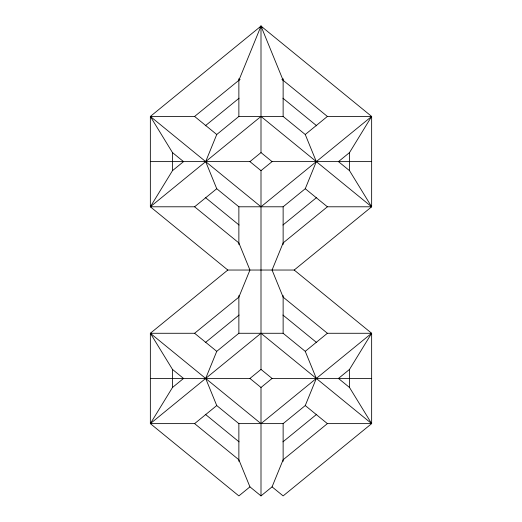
<?xml version="1.0" encoding="UTF-8"?>
<svg xmlns="http://www.w3.org/2000/svg" width="522" height="522" viewBox="0 0 522 522"><rect width="100%" height="100%" fill="white"/><g stroke="black" fill="none" stroke-linecap="round" stroke-linejoin="round"><path stroke-width="0.78" d="M216.741 134.513L205.675 161.618L216.741 188.723L238.867 206.79L283.133 206.79L305.259 188.723L316.325 161.618L305.259 134.513L283.133 116.445L238.867 116.445L216.741 134.513L194.608 116.445L150.349 116.445L150.349 206.79L227.807 270.037L294.193 270.037L371.651 206.79L371.651 116.445L261 26.1L150.349 116.445L172.482 152.587L183.542 161.618L172.482 170.655L150.349 206.79L194.608 206.79L238.867 242.932L249.934 270.037L238.867 297.135L194.608 333.277L150.349 333.277L150.349 423.623L238.867 495.9L249.934 486.863L238.867 459.765L194.608 423.623L150.349 423.623L172.482 387.487L183.542 378.45L172.482 369.413L150.349 333.277L227.807 270.037M238.867 80.31L261 26.1L262.031 27.359M216.741 351.345L205.675 378.45L216.741 405.555L238.867 423.623L283.133 423.623L305.259 405.555L316.325 378.45L305.259 351.345L283.133 333.277L238.867 333.277L216.741 351.345L194.608 333.277M249.934 486.863L261 495.9L272.066 486.863L283.133 459.765L327.392 423.623L371.651 423.623L371.651 333.277L294.193 270.037M260.152 27.49L261 26.1L261.848 27.49M272.066 486.863L283.133 495.9L371.651 423.623L349.518 387.487L338.458 378.45L349.518 369.413L371.651 333.277L327.392 333.277L283.133 297.135L272.066 270.037L283.133 242.932L327.392 206.79L371.651 206.79L349.518 170.655L338.458 161.618L349.518 152.587L371.651 116.445L327.392 116.445L281.9 79.305M259.969 27.359L261 26.1L283.133 80.31M194.608 116.445L240.1 79.305M205.257 125.822L239.076 98.208M150.349 206.79L261 116.445L371.651 206.79M194.608 206.79L216.741 188.723M150.349 161.618L249.934 161.618L261 152.587L261 26.1M371.651 378.45L272.066 378.45L261 369.413L261 170.655L272.066 161.618L371.651 161.618M305.259 134.513L327.392 116.445M371.651 116.445L261 206.79L150.349 116.445M282.924 225.034L316.743 197.414M205.257 342.654L239.076 315.04M150.349 423.623L261 333.277L371.651 423.623M194.608 423.623L216.741 405.555M150.349 378.45L249.934 378.45L261 369.413M261 495.9L261 387.487L272.066 378.45M305.259 351.345L327.392 333.277M371.651 333.277L261 423.623L150.349 333.277M282.924 441.86L316.743 414.246M282.924 98.208L316.743 125.822M261 152.587L272.066 161.618M305.259 188.723L327.392 206.79M249.934 161.618L261 170.655M205.257 197.414L239.076 225.034M282.924 315.04L316.743 342.654M305.259 405.555L327.392 423.623M249.934 378.45L261 387.487M205.257 414.246L239.076 441.86M349.518 152.587L349.518 170.655M349.518 369.413L349.518 387.487M283.133 78.737L283.133 116.445M283.133 206.79L283.133 244.505M283.133 295.569L283.133 333.277M283.133 423.623L283.133 461.331M238.867 78.737L238.867 116.445M238.867 206.79L238.867 244.505M238.867 295.569L238.867 333.277M238.867 423.623L238.867 461.331M172.482 152.587L172.482 170.655M172.482 369.413L172.482 387.487"/></g></svg>
